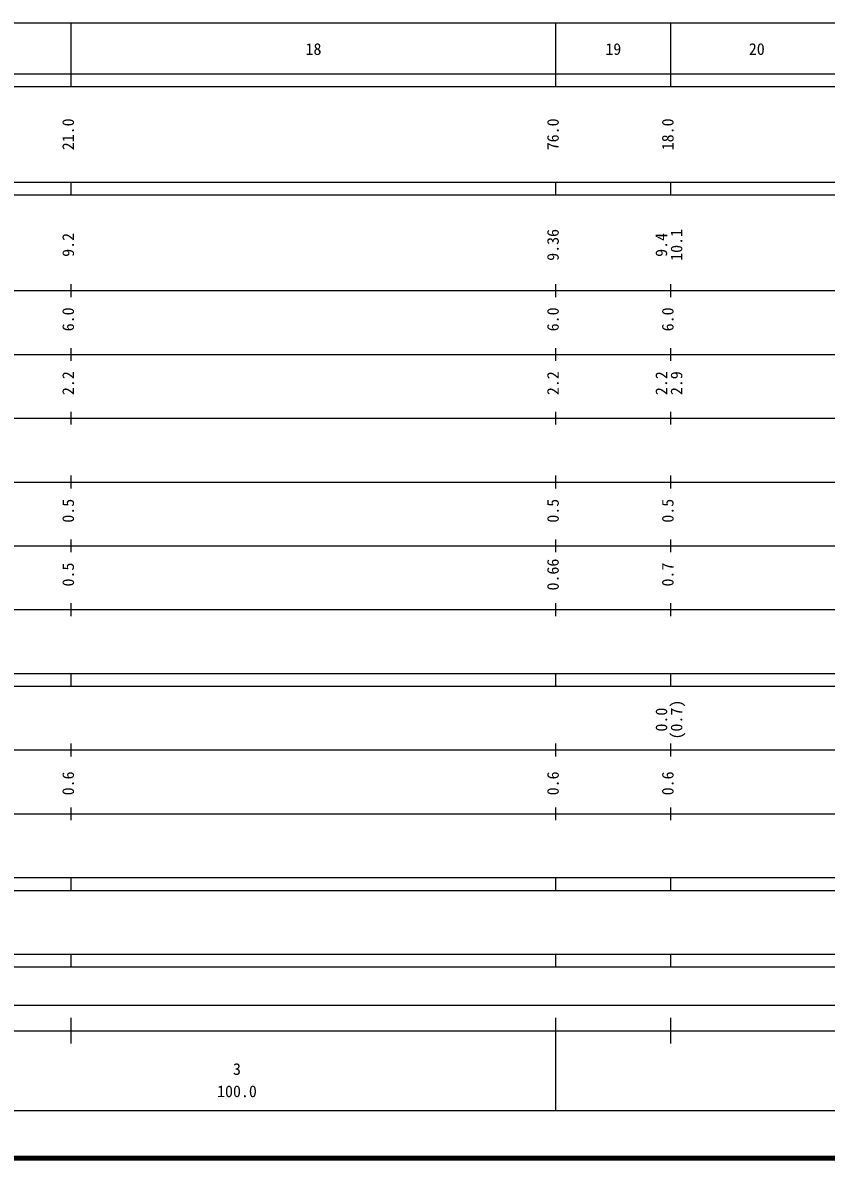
# Model space of a CAD drawing. Units: millimetres, scale not verified. Extents: x 40000 to 680000, y 20000 to 380000.
# Drawn here: x 284412 to 410393, y 20000 to 198000 of the extents above; entities that cross this region are included whole.
import ezdxf
from ezdxf.enums import TextEntityAlignment as Align

# ---------------------------------------------------------------- set-up
doc = ezdxf.new("R2010")
doc.units = ezdxf.units.MM
doc.header["$LTSCALE"] = 1000
doc.layers.add('M-TTL', color=2, linetype='Continuous', lineweight=140)
doc.layers.add('M-TTL-BAND', color=7, linetype='Continuous', lineweight=25)
doc.styles.add('ＭＳ ゴシック', font='')
doc.styles.get('ＭＳ ゴシック').set_extended_font_data('MS Gothic')

msp = doc.modelspace()

# ---------------------------------------------------------------- linework, layer by layer
at = {"layer": 'M-TTL'}
msp.add_line((40000, 20000), (680000, 20000), dxfattribs=at)
at = {"layer": 'M-TTL-BAND'}
for p, q in [((68000, 198000), (579000, 198000)), ((292000, 188000), (292000, 198000)), ((368000, 188000), (368000, 198000)), ((386000, 188000), (386000, 198000)), ((40000, 190000), (579000, 190000)), ((40000, 188000), (579000, 188000)), ((40000, 173000), (579000, 173000)), ((292000, 171000), (292000, 173000)), ((368000, 171000), (368000, 173000)), ((386000, 171000), (386000, 173000)), ((40000, 171000), (579000, 171000)), ((292000, 155000), (292000, 157000)), ((368000, 155000), (368000, 157000)), ((386000, 155000), (386000, 157000)), ((40000, 156000), (579000, 156000)), ((46000, 146000), (579000, 146000)), ((292000, 145000), (292000, 147000)), ((368000, 145000), (368000, 147000)), ((386000, 145000), (386000, 147000)), ((52000, 136000), (579000, 136000)), ((292000, 135000), (292000, 137000)), ((368000, 135000), (368000, 137000)), ((386000, 135000), (386000, 137000)), ((292000, 125000), (292000, 127000)), ((368000, 125000), (368000, 127000)), ((386000, 125000), (386000, 127000)), ((46000, 126000), (579000, 126000)), ((52000, 116000), (579000, 116000)), ((292000, 115000), (292000, 117000)), ((368000, 115000), (368000, 117000)), ((386000, 115000), (386000, 117000)), ((292000, 105000), (292000, 107000)), ((368000, 105000), (368000, 107000)), ((386000, 105000), (386000, 107000)), ((46000, 106000), (579000, 106000)), ((40000, 96000), (579000, 96000)), ((292000, 94000), (292000, 96000)), ((368000, 94000), (368000, 96000)), ((386000, 94000), (386000, 96000)), ((40000, 94000), (579000, 94000)), ((49000, 84000), (579000, 84000)), ((292000, 83000), (292000, 85000)), ((368000, 83000), (368000, 85000)), ((386000, 83000), (386000, 85000)), ((292000, 73000), (292000, 75000)), ((368000, 73000), (368000, 75000)), ((386000, 73000), (386000, 75000)), ((40000, 74000), (579000, 74000)), ((40000, 64000), (579000, 64000)), ((292000, 62000), (292000, 64000)), ((368000, 62000), (368000, 64000)), ((386000, 62000), (386000, 64000)), ((40000, 62000), (579000, 62000)), ((40000, 52000), (579000, 52000)), ((292000, 50000), (292000, 52000)), ((368000, 50000), (368000, 52000)), ((386000, 50000), (386000, 52000)), ((40000, 50000), (579000, 50000)), ((71000, 44000), (565000, 44000)), ((292000, 38000), (292000, 42000)), ((368000, 27500), (368000, 42000)), ((386000, 38000), (386000, 42000)), ((40000, 40000), (579000, 40000)), ((68000, 27500), (579000, 27500))]:
    msp.add_line(p, q, dxfattribs=at)

# ---------------------------------------------------------------- texts
at = {"layer": 'M-TTL-BAND', "style": 'ＭＳ ゴシック'}
for s, p in [('18', (330000, 192405)), ('19', (377000, 192405)), ('20', (399500, 192405)), ('3', (318000, 32523)), ('100.0', (318000, 29033))]:
    msp.add_text(s, height=1833, dxfattribs=at).set_placement(p, align=Align.BOTTOM_CENTER)
for s, p in [('21.0', (293000, 180500)), ('76.0', (369000, 180500)), ('18.0', (387000, 180500)), ('9.36', (369000, 163174)), ('10.1', (388370, 163174)), ('9.2', (293000, 163174)), ('9.4', (386000, 163174)), ('6.0', (293000, 151500)), ('6.0', (369000, 151500)), ('6.0', (387000, 151500)), ('2.2', (293000, 141500)), ('2.2', (369000, 141500)), ('2.2', (386000, 141500)), ('2.9', (388370, 141500)), ('0.5', (293000, 121500)), ('0.5', (369000, 121500)), ('0.5', (387000, 121500)), ('0.5', (293000, 111500)), ('0.66', (369000, 111500)), ('0.7', (387000, 111500)), ('(0.7)', (388370, 88764)), ('0.0', (386000, 88764)), ('0.6', (293000, 78764)), ('0.6', (369000, 78764)), ('0.6', (387000, 78764))]:
    msp.add_text(s, height=1833, rotation=90, dxfattribs=at).set_placement(p, align=Align.BOTTOM_CENTER)

doc.saveas('drawing.dxf')
